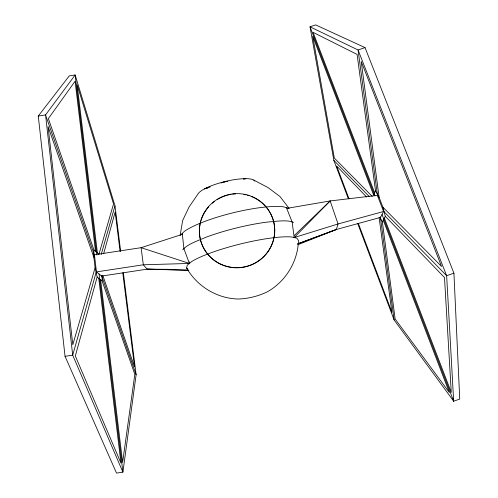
<?xml version="1.0" encoding="UTF-8"?>
<svg xmlns="http://www.w3.org/2000/svg" width="498" height="498" viewBox="0 0 498 498"><rect width="100%" height="100%" fill="white"/><g stroke="black" fill="none" stroke-linecap="round" stroke-linejoin="round"><path stroke-width="0.75" d="M189.396 261.904L189.389 263.442L143.324 264.787L96.469 271.896L94.415 254.777L141.108 247.68L182.231 234.365M97.166 277.019L98.753 278.264L120.939 463.084L75.316 355.964L97.166 277.019L95.106 267.719L93.861 257.304L93.917 249.884L48.362 118.605L75.098 81.205L95.523 251.359L98.915 254.36L113.532 203.925L77.153 84.791L97.396 252.965M123.38 272.916L136.122 374.714L122.9 472.148L116.52 473.1L65.045 356.313L38.271 116.04L69.272 75.877L75.154 74.968L114.982 205.823L120.678 251.322M186.65 268.061L187.186 265.26L191.624 261.599A57.7 9.904 -13.9 0 1 240.416 243.983A57.7 9.904 -13.9 0 1 291.423 236.955L296.889 238.169L298.495 240.441C297.829 261.575 285.74 281.476 267.314 291.834C258.344 296.186 248.216 298.725 238.243 299.018C217.066 298.545 197.146 286.412 186.65 268.061L187.74 268.665M103.603 253.824L115.163 212.042L120.08 251.328M96.407 271.41L72.696 355.155L122.9 472.148L99.083 274.012M101.181 254.553L114.982 205.823M95.106 267.719L72.789 344.765L48.082 126.617L93.861 257.304M297.729 244.767L336.299 229.516L338.036 223.969L330.149 200.949L287.296 208.289M374.652 192.807L375.517 190.802L357.097 54.438L313.055 32.333L374.652 192.807L373.637 195.079L312.725 36.217L334.332 158.115L372.267 196.449M297.68 243.821L336.299 229.516L380.534 217.389L383.566 211.494L377.366 195.359L330.149 200.949L294.349 235.436M383.273 220.203L449.377 392.586L395.157 319.025L382.358 221.909L385.321 216.306L382.894 207.193L379.121 197.376L375.517 190.802M226.391 181.477L224.76 181.596L224.791 182.137M286.412 207.672L292.133 221.959L294.175 237.565L330.149 200.949M182.785 249.666L183.905 248.676A45.106 8.516 -13.8 0 1 200.426 239.588L206.346 237.116A59.561 11.149 -13.9 0 1 267.27 222.083L273.595 221.529A45.1 8.516 -14.1 0 1 292.133 221.959L293.546 222.326M224.76 181.596L223.67 182.05L227.891 181.266M297.792 243.839L336.299 229.516M221.056 183.015L223.123 182.274M357.67 223.459L394.105 319.909L453.666 401.201L459.729 399.06L453.927 273.178L365.028 47.603L315.651 24.9L310.03 26.817L333.841 160.362L348.357 198.802M208.201 187.665L204.597 188.817L208.979 187.285M204.597 188.817L210.187 186.868M453.927 273.178L446.644 275.718L383.392 211.034M365.028 47.603L358.074 49.981L310.03 26.817L374.907 195.926M294.175 237.565L338.036 223.969L383.566 211.494M243.603 179.05L245.863 178.645L243.64 178.981M38.271 116.04L45.548 114.92L75.154 74.968L96.799 255.001M96.469 271.896L101.623 276.066L147.147 269.163L169.619 269.343M65.045 356.313L72.696 355.155L45.548 114.92L94.477 255.262M182.274 233.363L183.905 248.676L189.389 263.442L141.108 247.68L143.324 264.787L147.147 269.163L188.624 270.109M147.147 269.163L188.81 270.327M253.731 180.064L268.067 187.597L279.976 196.517L289.164 208.488L283.623 206.844A57.351 11.616 -13.9 0 0 232.697 212.883A57.351 11.616 -13.9 0 0 184.447 231.315L180.133 235.386L182.654 220.521L189.003 207.093L198.136 193.772A29.426 7.078 -13.9 0 1 227.269 181.011A29.426 7.078 -13.9 0 1 254.721 181.085M100.621 279.783L102.127 280.965L134.827 374.315L122.614 462.48L100.621 279.783L98.753 278.264M93.917 249.884L95.523 251.359M382.894 207.193L441.583 266.498L361.206 61.472L379.121 197.376M333.841 160.362L369.124 196.449M385.321 216.306L444.496 277.529L451.263 392.387L384.363 218.099M366.64 197.034L336.642 165.996L349.011 198.739M379.874 217.284L382.358 221.909M382.028 214.482L453.666 401.201L446.644 275.718L358.074 49.981L377.54 195.814M380.534 217.389L380.36 216.941L394.105 319.909M358.361 223.478L391.907 312.252L379.121 217.614M136.122 374.714L101.567 275.593L101.623 276.066M102.881 275.68L134.528 366.877L122.776 272.898M453.236 398.929L453.666 401.201M273.595 221.336L273.595 221.529A37.686 36.952 -12.1 0 0 270.339 213.237M102.127 275.718L102.127 280.965M273.769 222.245A37.686 36.952 -12.1 0 1 274.137 237.067M273.838 238.536A37.686 36.952 -12.1 0 1 245.981 266.691A37.686 36.952 -12.1 0 1 208.17 254.752M207.212 253.588A37.686 36.952 -12.1 0 1 199.443 229.995M199.474 229.261A37.686 36.952 -12.1 0 1 200.109 224.081M200.433 222.625A37.686 36.952 -12.1 0 1 200.806 221.187M201.011 220.477A37.686 36.952 -12.1 0 1 208.587 206.869M212.291 203.178A37.686 36.952 -12.1 0 1 214.644 201.298M217.14 199.605A37.686 36.952 -12.1 0 1 227.462 195.141M228.19 194.955A37.686 36.952 -12.1 0 1 231.128 194.351M232.628 194.133A37.686 36.952 -12.1 0 1 235.641 193.878M243.877 194.394A37.686 36.952 -12.1 0 1 246.093 194.843M247.537 195.216A37.686 36.952 -12.1 0 1 248.969 195.639M251.092 196.386A37.686 36.952 -12.1 0 1 265.664 206.533M266.629 207.672A37.686 36.952 -12.1 0 1 269.984 212.59M217.676 262.558A37.724 36.989 -12.1 0 0 274.722 230.935A37.724 36.989 -12.1 0 0 218.715 198.441A37.724 36.989 -12.1 0 0 217.676 262.558"/></g></svg>
